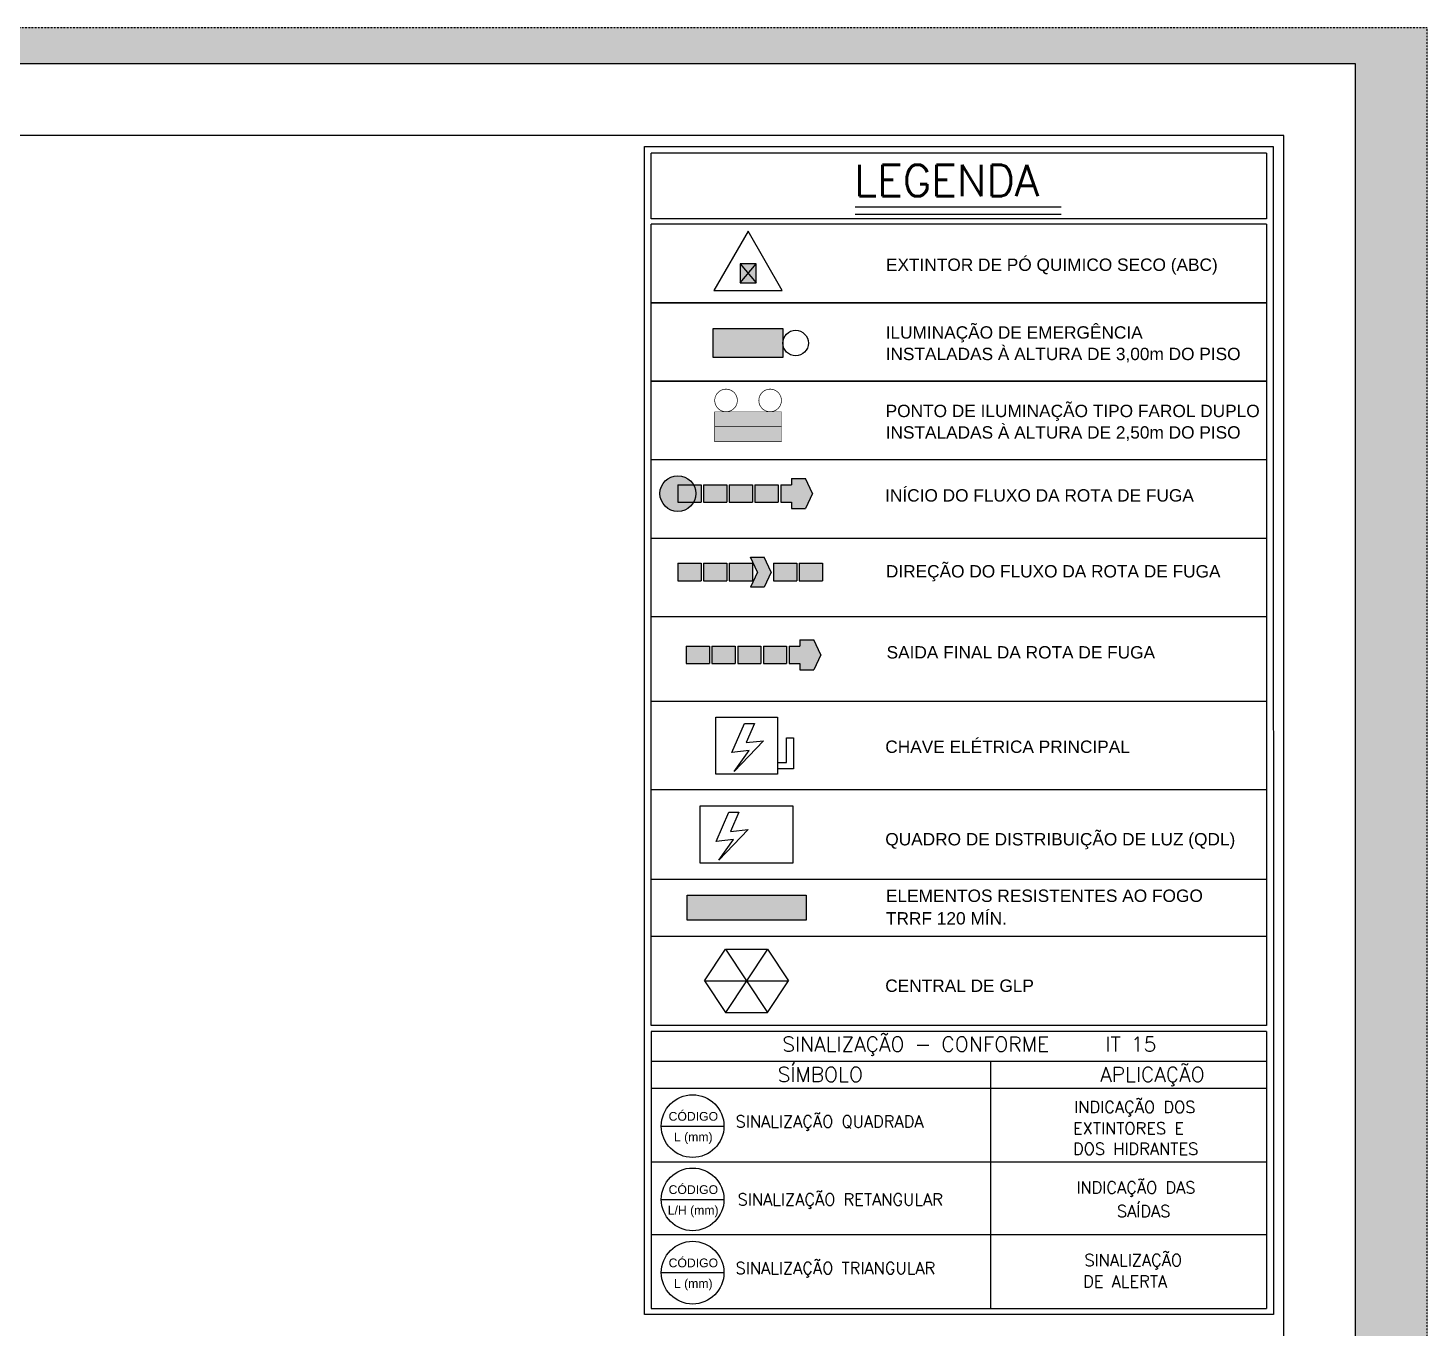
# Model space of a CAD drawing. Header units: metres. Extents: x -1783 to 21505, y -57 to 13660.
# Drawn here: x 18899 to 21505, y 11239 to 13660 of the extents above; entities that cross this region are included whole.
import ezdxf

# ---------------------------------------------------------------- set-up
doc = ezdxf.new("R2010")
doc.units = ezdxf.units.M
doc.header["$MEASUREMENT"] = 0
doc.linetypes.add('HIDDEN', pattern=[0.009525, 0.00635, -0.003175])
for name, color, linetype in [('colorida chamar atenção', 10, 'Continuous'), ('cotas', 7, 'Continuous'), ('P01', 5, 'Continuous'), ('P015', 121, 'Continuous'), ('P03', 7, 'Continuous'), ('P06', 7, 'Continuous'), ('Quadro de Áreas Paredes (1)_5_0', 7, 'Continuous')]:
    doc.layers.add(name, color=color, linetype=linetype)
doc.styles.add('ARIAL', font='arial.ttf', dxfattribs={"height": 0.15})
doc.styles.add('arial 35', font='arial.ttf', dxfattribs={"height": 35})
doc.styles.add('R80', font='romans.shx', dxfattribs={"height": 10})
doc.styles.add('SR200-100', font='romans.shx', dxfattribs={"height": 50})
doc.styles.add('SR80-50', font='romans.shx', dxfattribs={"height": 10})

# ---------------------------------------------------------------- blocks, each defined once
blk = doc.blocks.new('fluxo saída')
at = {"layer": 'colorida chamar atenção'}
h = blk.add_hatch(color=256, dxfattribs=at)
h.paths.add_polyline_path([(35.15, 12.78), (22.61, 12.78), (22.61, 3.38), (35.15, 3.38)])
h.paths.add_polyline_path([(21.3, 12.78), (8.76, 12.78), (8.76, 3.38), (21.3, 3.38)])
h.paths.add_polyline_path([(3.7, 16.16), (-3.7, 16.16), (0.05, 8.08), (-3.7, 0), (3.7, 0), (7.44, 8.08)])
h.paths.add_polyline_path([(-2.59, 12.78), (-15.13, 12.78), (-15.13, 3.38), (-2.59, 3.38)])
h.paths.add_polyline_path([(-16.45, 12.78), (-28.99, 12.78), (-28.99, 3.38), (-16.45, 3.38)])
h.paths.add_polyline_path([(-30.31, 12.78), (-42.85, 12.78), (-42.85, 3.38), (-30.31, 3.38)])
for p, q in [((0.05, 8.08), (-3.7, 16.16)), ((-3.7, 16.16), (3.7, 16.16)), ((7.44, 8.08), (3.7, 16.16)), ((-42.85, 12.78), (-30.31, 12.78)), ((-42.85, 12.78), (-42.85, 3.38)), ((-30.31, 12.78), (-30.31, 3.38)), ((-28.99, 12.78), (-16.45, 12.78)), ((-28.99, 12.78), (-28.99, 3.38)), ((-16.45, 12.78), (-16.45, 3.38)), ((-15.13, 12.78), (-2.59, 12.78)), ((-15.13, 12.78), (-15.13, 3.38)), ((0.05, 8.08), (-3.7, 0)), ((-2.59, 12.78), (-2.59, 3.38)), ((7.44, 8.08), (3.7, 0)), ((8.76, 12.78), (21.3, 12.78)), ((8.76, 12.78), (8.76, 3.38)), ((21.3, 12.78), (21.3, 3.38)), ((22.61, 12.78), (35.15, 12.78)), ((22.61, 12.78), (22.61, 3.38)), ((35.15, 12.78), (35.15, 3.38)), ((-42.85, 3.38), (-30.31, 3.38)), ((-28.99, 3.38), (-16.45, 3.38)), ((-15.13, 3.38), (-2.59, 3.38)), ((3.7, 0), (-3.7, 0)), ((8.76, 3.38), (21.3, 3.38)), ((22.61, 3.38), (35.15, 3.38))]:
    blk.add_line(p, q, dxfattribs=at)
blk = doc.blocks.new('saída porta de fuga')
at = {"layer": 'colorida chamar atenção'}
h = blk.add_hatch(color=256, dxfattribs=at)
h.paths.add_polyline_path([(68.85, 12.78), (61.29, 12.78), (61.29, 9.4), (55.43, 9.4), (55.43, 0), (61.29, 0), (61.29, -3.38), (68.85, -3.38), (72.59, 4.7)])
h.paths.add_polyline_path([(54.11, 9.4), (41.57, 9.4), (41.57, 0), (54.11, 0)])
h.paths.add_polyline_path([(40.25, 9.4), (27.72, 9.4), (27.72, 0), (40.25, 0)])
h.paths.add_polyline_path([(26.4, 9.4), (13.86, 9.4), (13.86, 0), (26.4, 0)])
h.paths.add_polyline_path([(12.54, 9.4), (0, 9.4), (0, 0), (12.54, 0)])
for p, q in [((0, 9.4), (12.54, 9.4)), ((0, 9.4), (0, 0)), ((12.54, 9.4), (12.54, 0)), ((13.86, 9.4), (26.4, 9.4)), ((13.86, 9.4), (13.86, 0)), ((26.4, 9.4), (26.4, 0)), ((27.72, 9.4), (40.25, 9.4)), ((27.72, 9.4), (27.72, 0)), ((40.25, 9.4), (40.25, 0)), ((41.57, 9.4), (54.11, 9.4)), ((41.57, 9.4), (41.57, 0)), ((54.11, 9.4), (54.11, 0)), ((55.43, 9.4), (61.29, 9.4)), ((55.43, 9.4), (55.43, 0)), ((61.29, 12.78), (68.85, 12.78)), ((61.29, 12.78), (61.29, 9.4)), ((72.59, 4.7), (68.85, 12.78)), ((0, 0), (12.54, 0)), ((13.86, 0), (26.4, 0)), ((27.72, 0), (40.25, 0)), ((41.57, 0), (54.11, 0)), ((55.43, 0), (61.29, 0)), ((61.29, 0), (61.29, -3.38)), ((72.59, 4.7), (68.85, -3.38)), ((61.29, -3.38), (68.85, -3.38))]:
    blk.add_line(p, q, dxfattribs=at)
blk = doc.blocks.new('iluminação')
at = {"layer": 'colorida chamar atenção'}
blk.add_hatch(color=256, dxfattribs=at).paths.add_polyline_path([(15.52, 37.5), (0, 37.5), (0, 0), (15.52, 0)])
blk.add_lwpolyline([(0, 37.5), (15.52, 37.5), (15.52, 0), (0, 0)], close=True, dxfattribs=at)
blk.add_circle((7.76, 44.38), 6.88, dxfattribs=at)

msp = doc.modelspace()

# ---------------------------------------------------------------- hatches: boundary and pattern name
at = {"layer": 'colorida chamar atenção'}
h = msp.add_hatch(color=256, dxfattribs=at)
h.dxf.hatch_style = 1
h.paths.add_polyline_path([(20255.648, 13221.082), (20225.929, 13221.082), (20240.789, 13203.3)])
h.paths.add_polyline_path([(20255.648, 13221.082), (20240.789, 13203.3), (20255.648, 13185.518)])
h.paths.add_polyline_path([(20240.789, 13203.3), (20225.929, 13185.518), (20255.648, 13185.518)])
h.paths.add_polyline_path([(20225.929, 13221.082), (20225.929, 13185.518), (20240.789, 13203.3)])
for points in [[(20302.579, 12917.498), (20302.579, 12945.387), (20178.245, 12945.387), (20178.245, 12917.498)], [(20302.579, 12889.61), (20302.579, 12917.498), (20178.245, 12917.498), (20178.245, 12889.61)]]:
    msp.add_hatch(color=256, dxfattribs=at).paths.add_polyline_path(points)
h = msp.add_hatch(color=256, dxfattribs=at)
h.dxf.hatch_style = 1
h.paths.add_polyline_path([(20109.626, 12809.251), (20138.732, 12809.251, 0.77321093), (20076.298, 12793.015, 0.77321093), (20138.732, 12776.779), (20109.626, 12776.779)])
h = msp.add_hatch(color=256, dxfattribs=at)
h.dxf.hatch_style = 1
h.paths.add_polyline_path([(20126.683, 12045.026), (20126.683, 11998.764), (20348.327, 11998.764), (20348.327, 12045.026)])
at = {"layer": 'cotas'}
h = msp.add_hatch(color=7, dxfattribs=at)
h.dxf.hatch_style = 1
h.paths.add_polyline_path([(21504.961, 13659.963), (10304.961, 13659.963), (10304.961, 5739.963), (21504.961, 5739.963)])
h.paths.add_polyline_path([(10571.627, 13593.296), (21371.627, 13593.296), (21371.627, 5806.63), (10571.627, 5806.63)], flags=16)

# ---------------------------------------------------------------- linework, layer by layer
at = {"layer": 'colorida chamar atenção'}
for p, q in [((20240.412, 13281.369), (20176.861, 13171.296)), ((20303.963, 13171.296), (20240.412, 13281.369)), ((20225.929, 13221.082), (20255.648, 13185.518)), ((20225.929, 13221.082), (20225.929, 13185.518)), ((20255.648, 13221.082), (20225.929, 13221.082)), ((20225.929, 13185.518), (20255.648, 13221.082)), ((20255.648, 13185.518), (20255.648, 13221.082)), ((20225.929, 13185.518), (20255.648, 13185.518)), ((20176.861, 13171.296), (20303.963, 13171.296)), ((20159.009, 11885.52), (20198.257, 11944.392)), ((20276.753, 11944.392), (20198.257, 11826.648)), ((20198.257, 11944.392), (20276.753, 11826.648)), ((20198.257, 11944.392), (20276.753, 11944.392)), ((20276.753, 11944.392), (20316.001, 11885.52)), ((20159.009, 11885.52), (20198.257, 11826.648)), ((20159.009, 11885.52), (20316.001, 11885.52)), ((20276.753, 11826.648), (20316.001, 11885.52)), ((20198.257, 11826.648), (20276.753, 11826.648)), ((20078.742, 11615.239), (20195.535, 11615.239)), ((20078.742, 11478.792), (20195.535, 11478.792)), ((20078.742, 11342.345), (20195.535, 11342.345))]:
    msp.add_line(p, q, dxfattribs=at)
at = {"layer": 'colorida chamar atenção', "const_width": 1.295}
for points in [[(20199.348, 12987.476, 1), (20199.348, 12945.387)], [(20199.348, 12987.476, -1), (20199.348, 12945.387)], [(20281.476, 12987.476, 1), (20281.476, 12945.387)], [(20281.476, 12987.476, -1), (20281.476, 12945.387)]]:
    msp.add_lwpolyline(points, format="xyb", dxfattribs=at)
at = {"layer": 'colorida chamar atenção', "const_width": 0.863}
for points in [[(20302.579, 12945.387), (20302.579, 12917.498), (20178.245, 12917.498), (20178.245, 12945.387)], [(20302.579, 12917.498), (20302.579, 12889.61), (20178.245, 12889.61), (20178.245, 12917.498)]]:
    msp.add_lwpolyline(points, close=True, dxfattribs=at)
at = {"layer": 'colorida chamar atenção'}
for points in [[(20180.241, 12376.994), (20295.243, 12376.994), (20295.243, 12270.284), (20180.241, 12270.284)], [(20151.254, 12211.624), (20323.757, 12211.624), (20323.757, 12104.915), (20151.254, 12104.915)], [(20126.683, 12045.026), (20348.327, 12045.026), (20348.327, 11998.764), (20126.683, 11998.764)]]:
    msp.add_lwpolyline(points, close=True, dxfattribs=at)
for points in [[(20233.662, 12365.137), (20252.21, 12365.137), (20236.712, 12329.418), (20269.427, 12332.627), (20214.804, 12275.737), (20242.261, 12314.539), (20210.13, 12310.747), (20233.662, 12365.137)], [(20295.243, 12292.052), (20312.117, 12292.052), (20312.117, 12338.329), (20325.029, 12338.329), (20325.029, 12280.672), (20295.243, 12280.672)], [(20204.674, 12199.768), (20223.223, 12199.768), (20207.724, 12164.049), (20240.439, 12167.258), (20185.816, 12110.368), (20213.274, 12149.17), (20181.143, 12145.377), (20204.674, 12199.768)]]:
    msp.add_lwpolyline(points, dxfattribs=at)
for centre, radius in [((20109.626, 12793.015), 33.328), ((20137.138, 11615.239), 58.397), ((20137.138, 11478.792), 58.397), ((20137.138, 11342.345), 58.397)]:
    msp.add_circle(centre, radius, dxfattribs=at)
at = {"layer": 'P01', "color": 7, "linetype": 'HIDDEN', "ltscale": 3}
msp.add_lwpolyline([(10304.961, 5739.963), (21504.961, 5739.963), (21504.961, 13659.963), (10304.961, 13659.963)], close=True, dxfattribs=at)
at = {"layer": 'P015', "color": 7}
msp.add_lwpolyline([(10571.627, 5806.63), (21371.627, 5806.63), (21371.627, 13593.296), (10571.627, 13593.296)], close=True, dxfattribs=at)
at = {"layer": 'P03'}
for points in [[(10704.961, 5939.963), (21238.294, 5939.963), (21238.294, 13459.963), (10704.961, 13459.963)], [(20047.369, 13439.02), (21218.542, 13439.02), (21218.719, 11264.532), (20047.546, 11264.532)]]:
    msp.add_lwpolyline(points, close=True, dxfattribs=at)
at = {"layer": 'P06', "color": 7}
msp.add_lwpolyline([(10704.961, 5939.963), (21238.294, 5939.963), (21238.294, 13459.963), (10704.961, 13459.963)], close=True, dxfattribs=at)
at = {"layer": 'Quadro de Áreas Paredes (1)_5_0', "linetype": 'Continuous'}
for p, q in [((21206.014, 13426.575), (20059.814, 13426.575)), ((20059.814, 13304.331), (20059.814, 13426.575)), ((21206.014, 13426.575), (21206.014, 13304.331)), ((20823.769, 13326.154), (20439.795, 13326.154)), ((21206.014, 13304.331), (20059.814, 13304.331)), ((21206.014, 13294.553), (20059.814, 13294.553)), ((20059.814, 11802.547), (20059.814, 13294.553)), ((20823.769, 13312.599), (20439.795, 13312.599)), ((21206.014, 13294.553), (21206.102, 11802.547)), ((21206.01, 13148.427), (20059.809, 13148.427)), ((20059.809, 13148.427), (21206.01, 13148.427)), ((21206.078, 13002.3), (20059.878, 13002.3)), ((20059.878, 13002.3), (21206.078, 13002.3)), ((20059.777, 12856.174), (21206.078, 12856.174)), ((20059.878, 12856.174), (21206.078, 12856.174)), ((20059.777, 12710.071), (21206.078, 12710.071)), ((20059.777, 12563.967), (21206.078, 12563.967)), ((21206.078, 12406.035), (20059.777, 12406.035)), ((21206.078, 12241.242), (20059.777, 12241.242)), ((20059.777, 12075.297), (21206.078, 12075.297)), ((20060.062, 12075.297), (21206.078, 12075.297)), ((20060.062, 12075.297), (21206.078, 12075.297)), ((21206.001, 11968.493), (20059.713, 11968.493)), ((21206.001, 11802.547), (20059.713, 11802.547)), ((20060.061, 11791.48), (20060.061, 11275.599)), ((21206.001, 11791.48), (20060.061, 11791.48)), ((21206.001, 11791.48), (21206.013, 11275.599)), ((20060.061, 11736.007), (21204.973, 11736.007)), ((20692.132, 11736.007), (20692.132, 11275.599)), ((20060.061, 11686.175), (21206.004, 11686.175)), ((20060.061, 11548.494), (21206.007, 11548.494)), ((20060.061, 11413.281), (21206.262, 11413.281)), ((20060.061, 11413.281), (21206.262, 11413.281)), ((20060.061, 11275.599), (21206.013, 11275.599))]:
    msp.add_line(p, q, dxfattribs=at)

# ---------------------------------------------------------------- block references
at = {"layer": 'colorida chamar atenção', "xscale": 3.455459760679642, "yscale": 3.455459760679642, "zscale": 3.455459760679642, "rotation": 270}
msp.add_blockref('iluminação', (20175.63, 13100.121), dxfattribs=at)
at = {"layer": 'colorida chamar atenção', "xscale": 3.454916559532459, "yscale": 3.454916559532459, "zscale": 3.454916559532459}
for name, p in [('saída porta de fuga', (20109.626, 12776.779)), ('fluxo saída', (20257.664, 12618.998)), ('saída porta de fuga', (20125.29, 12476.421))]:
    msp.add_blockref(name, p, dxfattribs=at)

# ---------------------------------------------------------------- texts
at = {"layer": 'colorida chamar atenção', "style": 'ARIAL'}
for s, p in [('CÓDIGO', (20092.374, 11625.27)), ('L (mm)', (20102.352, 11586.968)), ('CÓDIGO', (20092.374, 11488.823)), ('L/H (mm)', (20090.76, 11450.521)), ('CÓDIGO', (20092.374, 11352.376)), ('L (mm)', (20102.352, 11314.074))]:
    msp.add_text(s, height=16.2735, dxfattribs=at).set_placement(p)
at = {"layer": 'Quadro de Áreas Paredes (1)_5_0', "linetype": 'Continuous'}
for s, height, style, p in [('LEGENDA', 58.6667, 'R80', (20437.969, 13346.587)), ('EXTINTOR DE PÓ QUIMICO SECO (ABC) ', 23.01113, 'arial 35', (20497.266, 13207.654)), ('ILUMINAÇÃO DE EMERGÊNCIA', 23.0149, 'arial 35', (20496.667, 13081.538)), ('INSTALADAS À ALTURA DE 3,00m DO PISO  ', 23.0149, 'arial 35', (20496.667, 13041.538)), ('PONTO DE ILUMINAÇÃO TIPO FAROL DUPLO', 23.0149, 'arial 35', (20496.667, 12935.411)), ('INSTALADAS À ALTURA DE 2,50m DO PISO  ', 23.0149, 'arial 35', (20496.667, 12895.411)), ('INÍCIO DO FLUXO DA ROTA DE FUGA', 23.01128, 'arial 35', (20495.649, 12778.136)), ('DIREÇÃO DO FLUXO DA ROTA DE FUGA', 23.01128, 'arial 35', (20497.077, 12636.793)), ('SAIDA FINAL DA ROTA DE FUGA', 23.01128, 'arial 35', (20498.383, 12485.929)), ('CHAVE ELÉTRICA PRINCIPAL', 23.01128, 'arial 35', (20495.971, 12310.116)), ('QUADRO DE DISTRIBUIÇÃO DE LUZ (QDL)', 23.01128, 'arial 35', (20495.971, 12137.887)), ('ELEMENTOS RESISTENTES AO FOGO ', 23.05, 'arial 35', (20497.141, 12032.641)), ('TRRF 120 MÍN. ', 23.05, 'arial 35', (20497.141, 11990.557)), ('CENTRAL DE GLP ', 23.01128, 'arial 35', (20495.907, 11865.138)), ('SINALIZAÇÃO - CONFORME   IT 15', 27.66779, 'SR200-100', (20304.059, 11753.854)), ('SÍMBOLO', 27.6678, 'SR200-100', (20295.415, 11697.523)), ('APLICAÇÃO', 27.6678, 'SR200-100', (20896.289, 11697.523)), ('INDICAÇÃO DOS', 22.13423, 'SR80-50', (20847.827, 11639.718)), ('SINALIZAÇÃO QUADRADA', 22.13423, 'SR80-50', (20217.124, 11612.687)), ('EXTINTORES E', 22.13423, 'SR80-50', (20845.535, 11600.005)), ('DOS HIDRANTES', 22.13423, 'SR80-50', (20845.535, 11561.992)), ('INDICAÇÃO DAS', 22.13423, 'SR80-50', (20851.765, 11489.741)), ('SINALIZAÇÃO RETANGULAR', 22.13423, 'SR80-50', (20220.938, 11467.502)), ('SAÍDAS', 22.1342, 'SR80-50', (20927.361, 11445.921)), ('SINALIZAÇÃO TRIANGULAR', 22.13423, 'SR80-50', (20217.124, 11339.792)), ('SINALIZAÇÃO ', 22.13423, 'SR80-50', (20866.746, 11354.669)), ('DE ALERTA', 22.1342, 'SR80-50', (20864.454, 11314.955))]:
    msp.add_text(s, height=height, dxfattribs=dict(at, style=style)).set_placement(p)

doc.saveas('drawing.dxf')
